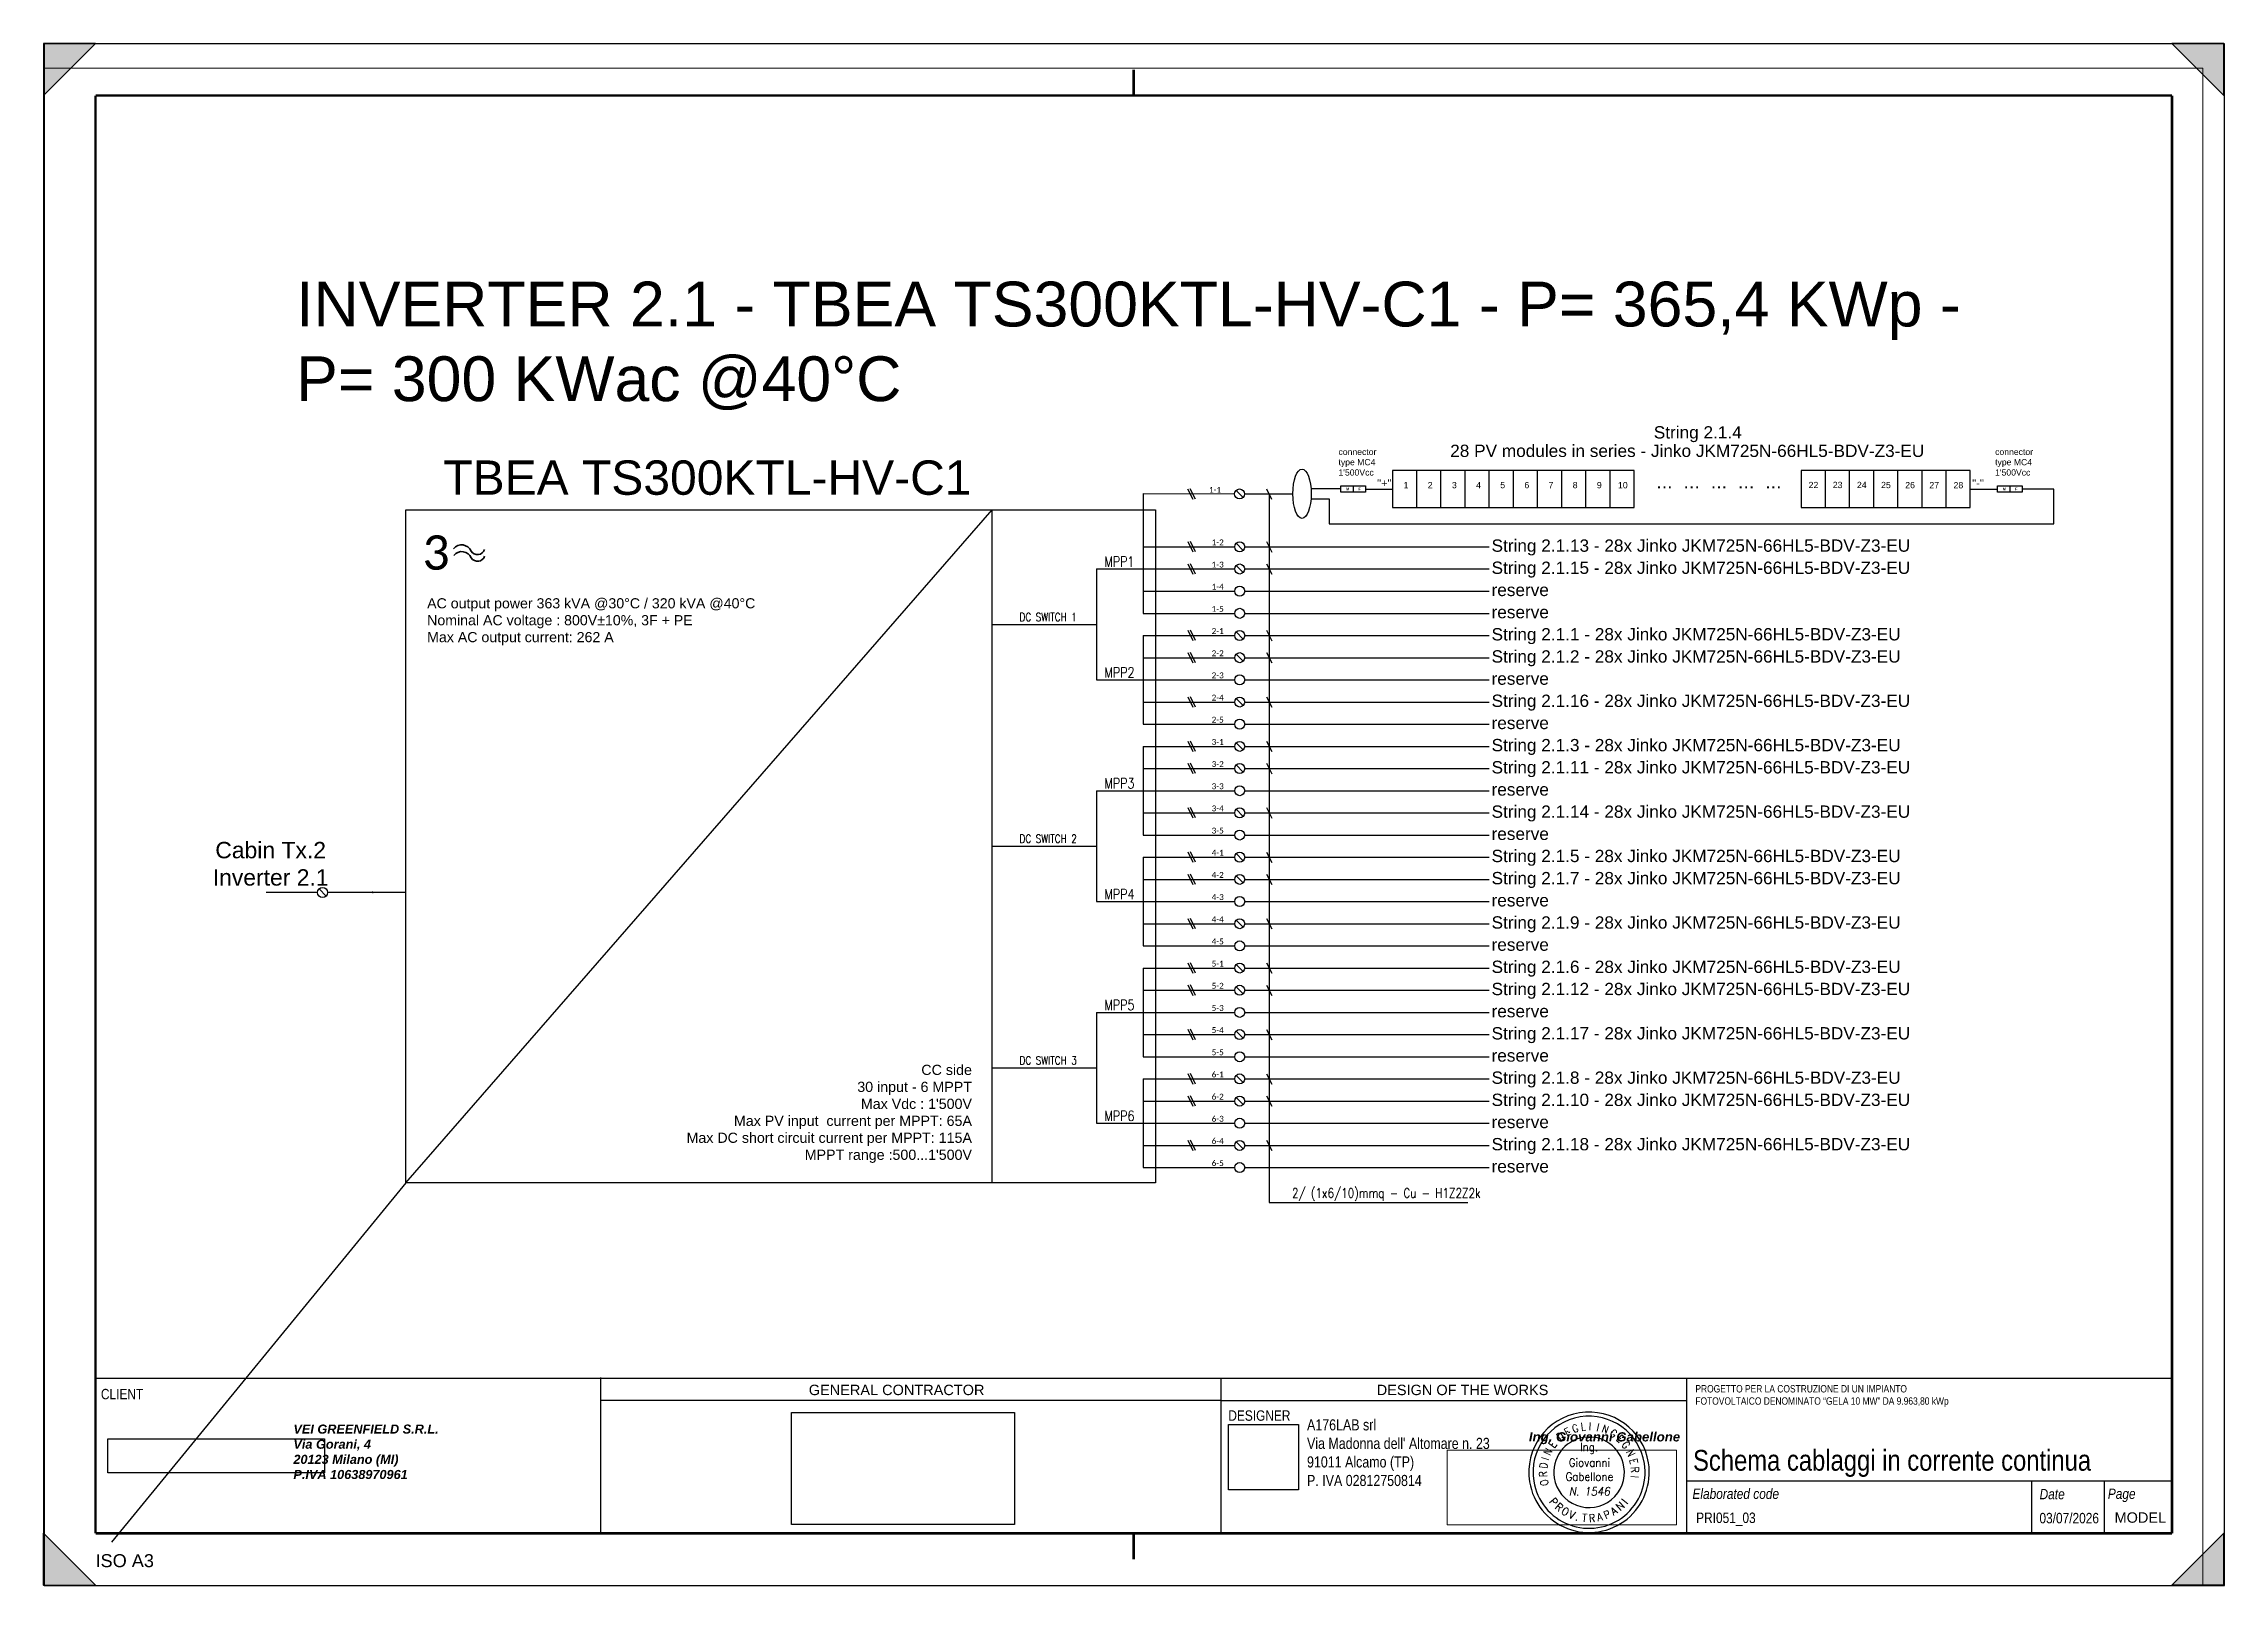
# Paper-space layout '2.1' of a CAD drawing. Header units: millimetres. Extents: x 2 to 422, y 2 to 299.
# The model-space entities are those that its viewports show. They can reach past a viewport. Long polylines and large blocks are cut down to what shows.
import ezdxf
from ezdxf.enums import TextEntityAlignment as Align

# ---------------------------------------------------------------- set-up
doc = ezdxf.new("R2010")
doc.units = ezdxf.units.MM
doc.header["$XCLIPFRAME"] = 2
doc.linetypes.add('CONTINUA', pattern=[0])
doc.linetypes.add('TRATTEGGIATA', pattern=[19.049999999999997, 12.7, -6.349999999999998])
for name, color, linetype in [('-Testi', 1, 'Continuous'), ('firme', 7, 'Continuous'), ('ISO Formato', 7, 'Continuous'), ('ISO FORMATO A3 SENZA TESTATA', 7, 'Continuous'), ('ISO LINEA DI TAGLIO', 253, 'Continuous'), ('ISO Testo', 7, 'Continuous'), ('testata', 7, 'CONTINUA'), ('TIMBRO', 153, 'Continuous'), ('TRATTEGGIATA', 40, 'TRATTEGGIATA')]:
    doc.layers.add(name, color=color, linetype=linetype)
doc.layers.add('Livello 1', color=7, linetype='Continuous', lineweight=0)
doc.styles.add('ARIAL', font='arial.ttf')
doc.styles.add('Formato ISO', font='arial.ttf')
doc.styles.add('Legend', font='calibri.ttf')
doc.styles.add('ROMANS', font='romans.shx', dxfattribs={"width": 0.8, "height": 0.2})
doc.styles.add('ROMANT', font='romant.shx', dxfattribs={"height": 0.2})
doc.styles.add('SIMPLEX', font='SIMPLEX', dxfattribs={"width": 0.8})
doc.styles.get("Standard").update_dxf_attribs({"font": 'arial.ttf'})
doc.styles.add('VALE', font='swissc.ttf')
picture_1 = doc.add_image_def('image1.jpg', size_in_pixel=(539, 175))
picture_2 = doc.add_image_def('image2.png', size_in_pixel=(565, 89))
picture_3 = doc.add_image_def('image3.png', size_in_pixel=(500, 251))
picture_4 = doc.add_image_def('image4.jpg', size_in_pixel=(1111, 1036))

# ---------------------------------------------------------------- blocks, each defined once
blk = doc.blocks.new('A$C63187F01')
at = {"layer": 'TIMBRO'}
for radius, start, end in [(1.15999999999999, 9.105136027296592, 189.1051360272949), (1.07999999999999, 9.105136027296592, 189.1051360272949), (0.679999999999991, 9.105136027296592, 189.1051360272949), (1.15999999999999, 189.1051360272949, 9.105136027296592), (1.07999999999999, 189.1051360272949, 9.105136027296592), (0.679999999999991, 189.1051360272949, 9.105136027296592)]:
    blk.add_arc((0, 0), radius, start, end, dxfattribs=at)
at = {"layer": 'TIMBRO', "style": 'ROMANT', "width": 0.85}
for s, rotation, p in [('E', 28.17592029116496, (-0.3824660734296117, 0.7140165983191907)), ('G', 17.52598430968996, (-0.2439220152376436, 0.772400188038816)), ('L', 7.090058753132115, (-0.0999777312645449, 0.803806228671547)), ('I', 358.7961288682809, (0.0170180748996245, 0.8098212056538756)), ('I', 348.6434814339645, (0.1594998227646158, 0.7941409236011197)), ('N', 339.280516534409, (0.2865722665468979, 0.7576122596989592)), ('N', 63.48437489733794, (-0.7247982432181193, 0.361617901420729)), ('E', 52.40714180735711, (-0.6418162093914364, 0.4941375854581338)), ('D', 38.61204339177493, (-0.505475523407938, 0.632925347284683)), ('G', 327.7755559631449, (0.4319221628173297, 0.685232256440969)), ('E', 317.1256199816696, (0.5511185261302673, 0.5936062416754027)), ('G', 306.4756840001942, (0.6513284743503789, 0.4815300805769171)), ('N', 294.9707234289304, (0.7342841281877384, 0.341945637626182)), ('R', 92.43304528897123, (-0.8092697948665675, -0.0343860308355062)), ('D', 81.56919470707903, (-0.8012468547890723, 0.1187580636865988)), ('I', 72.84733979689435, (-0.7739731119752964, 0.238884118223126)), ('E', 283.8934903389495, (0.7863024527493963, 0.1944953798943487)), ('R', 273.2435543574741, (0.8087024140580465, 0.0458301810675153)), ('O', 103.0829812704469, (-0.7889750302312581, -0.1833532156019828)), ('I', 264.307886566424, (0.8060060775601128, -0.0803380540972825))]:
    blk.add_text(s, height=0.15, rotation=rotation, dxfattribs=at).set_placement(p, align=Align.CENTER)
at = {"layer": 'TIMBRO', "style": 'ROMANS', "width": 0.9}
for s, p in [('Ing.', (1.313009079e-07, 0.4085925105044482)), ('Giovanni', (0.0075545987859016, 0.1075051202444968)), ('Gabellone', (0.007554585066373, -0.1638305355915151))]:
    blk.add_text(s, height=0.16, dxfattribs=at).set_placement(p, align=Align.CENTER)
at = {"layer": 'TIMBRO', "style": 'ROMANS', "oblique": 10, "width": 0.9}
blk.add_text('N. 1546', height=0.16, dxfattribs=at).set_placement((0.007554585066373, -0.4484680293613508), align=Align.CENTER)
at = {"layer": 'TIMBRO', "style": 'ROMANT', "text_generation_flag": 6, "width": 0.9}
for s, rotation, p in [('P', 129.9701413897099, (-0.73572414304485, -0.6166927803541284)), ('R', 139.5111729515321, (-0.623327763049133, -0.7301112927575844)), ('O', 148.8609498648018, (-0.4964321285984569, -0.8216782470621808)), ('V', 158.2107267780695, (-0.3563462401526749, -0.8914131237137182)), ('T', 174.3802347924072, (-0.0940091668817331, -0.9553859306804637)), ('R', 183.7300117056766, (0.0624528102228794, -0.9579664119870015)), ('A', 193.4622252675087, (0.2234920665997322, -0.933622673335947)), ('P', 203.0032568293325, (0.3751521134961706, -0.8836633361973014)), ('A', 212.5442883911549, (0.5164333161652053, -0.8092568380647691)), ('N', 222.6586311643547, (0.6505237136199185, -0.705987888010924)), ('I', 230.858393287566, (0.7445646931580825, -0.605989618477409)), ('.', 165.069514478294, (-0.2473410615262708, -0.9275895640222842))]:
    blk.add_text(s, height=0.15, rotation=rotation, dxfattribs=at).set_placement(p, align=Align.CENTER)
blk = doc.blocks.new('TESTATA_ORIZ')
for points in [[(-0.0699676079475467, 29.90025059768198), (400.149622289405, 29.90025059768198)], [(97.1902921321962, 30.02336188326467), (97.1902921321962, -0.0177559400219707)], [(216.7129702017337, 29.90025059768198), (216.7129702017337, 0)], [(306.4132899808174, 29.95782913373592), (306.4132899808174, -0.0373489915230039)], [(216.7129702017337, 25.58466010262339), (97.1902921321962, 25.58466010262339)], [(216.7129702017337, 25.58466010262339), (306.4132899808174, 25.58466010262339)], [(306.4132899808174, 10.09393447839386), (399.9946335071397, 10.09393447839386)], [(372.8528758033935, 10.06120158330736), (372.8528758033935, -0.0017945035822322)], [(386.8552724335677, 10.09393447839386), (386.8552724335677, 0)]]:
    blk.add_lwpolyline(points)
blk.add_lwpolyline([(0, 29.90025059768198), (400, 29.90025059768198), (400, 0), (0, 0)], close=True)
at = {"layer": 'firme', "xscale": 10, "yscale": 10, "zscale": 10}
blk.add_blockref('A$C63187F01', (287.6416002064349, 11.75734535063213), dxfattribs=at)
at = {"char_height": 2, "attachment_point": 1, "style": 'VALE'}
for s, width, insert in [('\\pxql;CLIENT', 62.13257653758773, (0.9716305739987092, 27.82619541131167)), ('\\pxql;DESIGNER', 62.13257653758773, (218.152149374866, 23.68897433024338)), ('\\pxql;{\\fSwis721 Cn BT|b0|i1|c0|p34;Elaborated code}', 57.42921800797819, (307.5581105855974, 8.620199347302531)), ('\\pxql;{\\fSwis721 Cn BT|b0|i1|c0|p34;Date}', 57.42921800797819, (374.4343936400085, 8.559032495573973)), ('\\pxql;{\\fSwis721 Cn BT|b0|i1|c0|p34;Page}', 57.42921800797819, (387.5775412735152, 8.620199347302531))]:
    blk.add_mtext_dynamic_manual_height_columns(s, width=width, gutter_width=25, heights=[8.879778938413974], dxfattribs=dict(at, insert=insert))
at = {"attachment_point": 4, "style": 'VALE'}
for s, insert, char_height, width in [('{\\f@Arial Unicode MS|b0|i0|c0|p34;GENERAL CONTRACTOR}', (137.3333100181189, 27.61036141397017), 2, 62.13257653758773), ('{\\f@Arial Unicode MS|b0|i0|c0|p34;DESIGN OF THE WORKS}', (246.743246528662, 27.61036141397017), 2, 62.13257653758773), ('{\\H0.83333x;\\C250;\\c1710618;PROGETTO PER LA COSTRUZIONE DI UN IMPIANTO\\PFOTOVOLTAICO DENOMINATO “GELA 10 MW” DA 9.963,80 kWp}', (308.1288091407623, 26.45304518701414), 1.7, 96.45484136060873)]:
    blk.add_mtext(s, dxfattribs=dict(at, insert=insert, char_height=char_height, width=width))
at = {"insert": (388.8723227745414, 3.023095414783931), "char_height": 2, "attachment_point": 4}
blk.add_mtext('MODEL', dxfattribs=at)
at = {"style": 'VALE'}
for tag, height, p in [('TITOLO_ELABORATO', 4, (307.6799596854908, 14.06286495316817)), ('EL', 2, (308.2763400574549, 2.988306874538372)), ('DATA1', 2, (374.4038837955039, 2.927140022809808))]:
    blk.add_attdef(tag, text='', height=height, dxfattribs=at).set_placement(p, align=Align.MIDDLE_LEFT)
at = {"layer": 'Livello 1'}
for s, insert, char_height, attachment_point in [('\\pxql;{\\fArial|b1|i1|c0|p34;\\H0.58333x;\\C250;\\c1710618;VEI GREENFIELD S.R.L.\\PVia Gorani, 4\\P20123 Milano (MI)\\PP.IVA 10638970961}', (52.04005891364793, 20.95944437869185), 3, 2), ('{\\fArial|b1|i1|c0|p34;\\H11.83894x;\\W1.02632;Ing. Giovanni Gabellone}', (276.05221707422, 17.16431292448878), 0.15, 7)]:
    blk.add_mtext(s, dxfattribs=dict(at, insert=insert, char_height=char_height, attachment_point=attachment_point))
at = {"layer": 'testata', "linetype": 'CONTINUA', "lineweight": 25, "insert": (258.7298298923781, 15.52275412109771), "char_height": 3, "width": 50.83305338474382, "attachment_point": 5, "style": 'ARIAL'}
blk.add_mtext("\\pxql;{\\H0.71429x;\\W0.8;A176LAB srl\\PVia Madonna dell' Altomare n. 23\\P91011 Alcamo (TP)\\PP. IVA 02812750814}", dxfattribs=at)
image = blk.add_image(picture_3, insert=(134.0290691254413, 1.710914103838149), size_in_units=(42.92731988865225, 21.549514584103427))
image.dxf.flags = 7
image = blk.add_image(picture_2, insert=(2.286596279577508, 11.651344692531), size_in_units=(41.74781706432985, 6.5762048119032945))
image.set_boundary_path([(-0.5, -0.5), (564.5, 88.49999999999999)])
image.dxf.clipping = 0
image = blk.add_image(picture_4, insert=(218.2123042816674, 8.373210778518114), size_in_units=(13.48003219349629, 12.570039021118054))
image.dxf.flags = 7
at = {"color": 7, "lineweight": 0, "true_color": 0xffffff}
image = blk.add_image(picture_1, insert=(260.2868776868563, 1.650954984690542), size_in_units=(44.21120616239327, 14.354287715062734), dxfattribs=at)
image.set_boundary_path([(-0.5, -0.5), (538.4999999999999, 174.5)])
image.dxf.clipping = 0
blk = doc.blocks.new('*U100')
at = {"layer": 'ISO Testo'}
h = blk.add_hatch(color=256, dxfattribs=at)
h.paths.add_polyline_path([(420.0000090385009, 297.0325926260448), (410.000009038501, 297.0325926260448), (420.0000090385009, 287.0325926260448)])
h.paths.add_polyline_path([(420.0000090385009, 10.03259262604479), (410.000009038501, 0.0325926260447886), (420.0000090385009, 0.0325926260447886)])
h.paths.add_polyline_path([(9.0385010481e-06, 10.03259262604479), (9.0385010481e-06, 0.0325926260447886), (10.00000903850104, 0.0325926260447886)])
h.paths.add_polyline_path([(10.00000903850104, 297.0325926260448), (9.0385010481e-06, 297.0325926260448), (9.0385010481e-06, 287.0325926260448)])
at = {"layer": 'ISO Formato', "const_width": 0.5}
for points in [[(210.0000090385011, 287.0325926260448), (10.00000903850104, 287.0325926260448)], [(10.00000903850104, 287.0325926260448), (10.00000903850104, 10.03259262604479)], [(10.00000903850104, 10.03259262604479), (210.0000090385011, 10.03259262604479)]]:
    blk.add_lwpolyline(points, dxfattribs=at)
at = {"layer": 'ISO FORMATO A3 SENZA TESTATA', "const_width": 0.5}
for points in [[(210.0000090385011, 287.0325926260448), (410.000009038501, 287.0325926260448)], [(410.000009038501, 287.0325926260448), (410.000009038501, 10.03259262604479)], [(410.000009038501, 10.03259262604479), (210.0000090385011, 10.03259262604479)]]:
    blk.add_lwpolyline(points, dxfattribs=at)
at = {"layer": 'ISO LINEA DI TAGLIO'}
blk.add_lwpolyline([(0.0974469984366806, -1.8687860575e-06), (420.1012052352025, -1.8687860575e-06), (420.1012052352025, 297.0122579247036), (0.0974469984366806, 297.0122579247036)], close=True, dxfattribs=at)
at = {"layer": 'ISO Testo'}
for p, q in [((9.0385010481e-06, 297.0325926260448), (9.0385010481e-06, 287.0325926260448)), ((10.00000903850104, 297.0325926260448), (9.0385010481e-06, 297.0325926260448)), ((10.00000903850104, 297.0325926260448), (9.0385010481e-06, 287.0325926260448)), ((420.0000090385009, 297.0325926260448), (410.000009038501, 297.0325926260448)), ((420.0000090385009, 287.0325926260448), (410.000009038501, 297.0325926260448)), ((420.0000090385009, 287.0325926260448), (420.0000090385009, 297.0325926260448)), ((9.0385010481e-06, 0.0325926260447886), (9.0385010481e-06, 10.03259262604479)), ((9.0385010481e-06, 10.03259262604479), (10.00000903850104, 0.0325926260447886)), ((410.000009038501, 0.0325926260447886), (420.0000090385009, 10.03259262604479)), ((420.0000090385009, 0.0325926260447886), (420.0000090385009, 10.03259262604479)), ((9.0385010481e-06, 0.0325926260447886), (10.00000903850104, 0.0325926260447886)), ((420.0000090385009, 0.0325926260447886), (410.000009038501, 0.0325926260447886))]:
    blk.add_line(p, q, dxfattribs=at)
at = {"layer": 'ISO Testo', "const_width": 0.5}
for points in [[(210.0000090385011, 287.0325926260448), (210.0000090385011, 292.0325926260448)], [(210.0000090385011, 10.03259262604479), (210.0000090385011, 5.032592626044788)]]:
    blk.add_lwpolyline(points, dxfattribs=at)
at = {"layer": 'ISO Testo', "style": 'Formato ISO'}
blk.add_text('ISO A3', height=2.5, dxfattribs=at).set_placement((10.00000903850104, 3.512349110778814))
blk = doc.blocks.new('P00102')
at = {"color": 1, "linetype": 'ByBlock', "lineweight": 25}
for p, q in [((0.0185414473933605, 3.62500173526314), (-3.581458552606548, -3.574998264736676)), ((1.818541447393428, 3.62500173526314), (-1.78145855260648, -3.574998264736676)), ((3.618541447393609, 3.62500173526314), (0.0185414473934742, -3.574998264736676))]:
    blk.add_line(p, q, dxfattribs=at)
blk = doc.blocks.new('P00')
at = {"color": 1}
for points in [[(-18.69457844420282, 25.69178981461047), (6.820592160970078, -25.33855139573532)], [(19.57817746355653, -25.33855139573532), (-5.93699314161455, 25.69178981461047)]]:
    blk.add_lwpolyline(points, dxfattribs=at)

msp = doc.modelspace()

# ---------------------------------------------------------------- linework, layer by layer
for points in [[(21696.0779532783, 151608.287454484), (21696.0779532783, 151425.9170672172), (22881.84931087433, 151425.9170672172), (22881.84931087433, 151607.7611349596), (21696.0779532783, 151607.7611349596)], [(21814.6550890379, 151425.9170672172), (21814.6550890379, 151607.7611349596)], [(21933.2322247975, 151425.653907455), (21933.2322247975, 151607.4979751974)], [(22051.80936055711, 151425.3907476927), (22051.80936055711, 151607.2348154352)], [(22170.38649631671, 151425.9170672172), (22170.38649631671, 151607.7611349596)], [(22288.96363207631, 151425.653907455), (22288.96363207631, 151607.4979751974)], [(22407.54076783592, 151425.3907476927), (22407.54076783592, 151607.2348154352)], [(22526.11790359552, 151425.9170672172), (22526.11790359552, 151607.7611349596)], [(22644.69503935512, 151425.653907455), (22644.69503935512, 151607.4979751974)], [(22763.27217511472, 151425.3907476927), (22763.27217511472, 151607.2348154352)], [(23701.84931087433, 151608.287454484), (23701.84931087433, 151425.9170672172), (24531.88926119155, 151425.9170672172), (24531.88926119155, 151607.7611349596), (23701.84931087433, 151607.7611349596)], [(23820.42644663393, 151425.9170672172), (23820.42644663393, 151607.7611349596)], [(23939.00358239353, 151425.653907455), (23939.00358239353, 151607.4979751974)], [(24057.58071815313, 151425.3907476927), (24057.58071815313, 151607.2348154352)], [(24176.15785391273, 151425.9170672172), (24176.15785391273, 151607.7611349596)], [(24294.73498967233, 151425.653907455), (24294.73498967233, 151607.4979751974)], [(24294.73498967233, 151425.653907455), (24294.73498967233, 151607.4979751974)], [(24413.31212543194, 151425.3907476927), (24413.31212543194, 151607.2348154352)], [(24413.31212543194, 151425.3907476927), (24413.31212543194, 151607.2348154352)], [(24531.88926119155, 151425.9170672172), (24531.88926119155, 151607.7611349596)], [(20471.2, 151494.8086245679), (20471.2, 150906.7452359462)], [(20961.95138120311, 151475.3163452732), (20927.17974114183, 151510.0879853345)], [(20969.82677697381, 151493.8734797899), (21089.82677697381, 151493.8734797899), (21089.82677697381, 148014.427001942)], [(21076.3952383502, 151518.217335909), (21101.91040895536, 151467.1869946987)], [(21502.56614566989, 151532.449076063), (21502.56614566989, 151501.7554456382)], [(21563.20168132278, 151517.1022608506), (21696.0779532783, 151517.1022608506)], [(24532.37699600487, 151517.1022608506), (24665.25326796039, 151517.1022608506)], [(24725.88880361329, 151532.449076063), (24725.88880361329, 151501.7554456382)], [(16852.31285879034, 148110.8455402219), (19730.58218751869, 151415.218536011)], [(19730.58218751869, 148110.8455402219), (19730.58218751869, 151415.218536011)], [(20962.62533452414, 151215.8771845939), (20927.85369446286, 151250.6488246551)], [(21077.06919167123, 151258.7781752297), (21102.5843622764, 151207.7478340193)], [(20243, 151124.4237483985), (20471.2, 151124.4237483985)], [(20243, 151124.4237483985), (20243, 150580.227467268)], [(20962.62533452414, 151107.0379283678), (20927.85369446286, 151141.809568429)], [(21077.06919167123, 151149.9389190036), (21102.5843622764, 151098.9085777932)], [(19730.58218751869, 150852.3256078332), (20243, 150852.3256078332)], [(20471.2, 150797.9059797202), (20471.2, 150362.5489548159)], [(20962.62533452414, 150780.5201596896), (20927.85369446286, 150815.2917997508)], [(21077.06919167123, 150823.4211503254), (21102.5843622764, 150772.390809115)], [(20962.62533452414, 150671.6809034635), (20927.85369446286, 150706.4525435247)], [(21077.06919167123, 150714.5818940993), (21102.5843622764, 150663.5515528889)], [(20243, 150580.227467268), (20471.2, 150580.227467268)], [(20962.62533452414, 150454.0023910113), (20927.85369446286, 150488.7740310725)], [(21077.06919167123, 150496.9033816471), (21102.5843622764, 150445.8730404367)], [(20471.2, 150253.7096985897), (20471.2, 149818.3526736854)], [(20962.62533452414, 150236.3238785591), (20927.85369446286, 150271.0955186203)], [(21077.06919167123, 150279.2248691949), (21102.5843622764, 150228.1945279845)], [(20962.62533452414, 150127.484622333), (20927.85369446286, 150162.2562623943)], [(21077.06919167123, 150170.3856129689), (21102.5843622764, 150119.3552717585)], [(20243, 150036.0311861376), (20471.2, 150036.0311861376)], [(20243, 150036.0311861376), (20243, 149491.8349050071)], [(20962.62533452414, 149909.8061098809), (20927.85369446286, 149944.5777499421)], [(21077.06919167123, 149952.7071005167), (21102.5843622764, 149901.6767593063)], [(19730.58218751869, 149763.9330455724), (20243, 149763.9330455724)], [(20471.2, 149709.5134174593), (20471.2, 149274.156392555)], [(20962.62533452414, 149692.1275974287), (20927.85369446286, 149726.8992374899)], [(21077.06919167123, 149735.0285880645), (21102.5843622764, 149683.9982468541)], [(20962.62533452414, 149583.2883412026), (20927.85369446286, 149618.0599812638)], [(21077.06919167123, 149626.1893318384), (21102.5843622764, 149575.158990628)], [(16460.44726401698, 149518.677066225), (16425.67562395569, 149553.4487062863)], [(16852.31285879034, 149536.0628862556), (16467.64870646665, 149536.0628862556)], [(20243, 149491.8349050071), (20471.2, 149491.8349050071)], [(20962.62533452414, 149365.6098287505), (20927.85369446286, 149400.3814688117)], [(21077.06919167123, 149408.5108193863), (21102.5843622764, 149357.4804781759)], [(20471.2, 149165.3171363289), (20471.2, 148729.9601114245)], [(20962.62533452414, 149147.9313162983), (20927.85369446286, 149182.7029563595)], [(21077.06919167123, 149190.8323069341), (21102.5843622764, 149139.8019657237)], [(20962.62533452414, 149039.0920600722), (20927.85369446286, 149073.8637001334)], [(21077.06919167123, 149081.993050708), (21102.5843622764, 149030.9627094976)], [(20243, 148947.6386238767), (20471.2, 148947.6386238767)], [(20243, 148947.6386238767), (20243, 148403.4423427463)], [(20962.62533452414, 148821.4135476201), (20927.85369446286, 148856.1851876812)], [(21077.06919167123, 148864.3145382559), (21102.5843622764, 148813.2841970454)], [(19730.58218751869, 148675.5404833115), (20243, 148675.5404833115)], [(20471.2, 148621.1208551985), (20471.2, 148185.7638302941)], [(20962.62533452414, 148603.7350351679), (20927.85369446286, 148638.5066752291)], [(21077.06919167123, 148646.6360258037), (21102.5843622764, 148595.6056845933)], [(20962.62533452414, 148494.8957789418), (20927.85369446286, 148529.667419003)], [(21077.06919167123, 148537.7967695776), (21102.5843622764, 148486.7664283672)], [(20243, 148403.4423427463), (20471.2, 148403.4423427463)], [(20962.62533452414, 148277.2172664896), (20927.85369446286, 148311.9889065508)], [(21077.06919167123, 148320.1182571255), (21102.5843622764, 148269.087915915)], [(21089.82677697381, 148014.427001942), (22064.82677697381, 148014.427001942)]]:
    msp.add_lwpolyline(points)
at = {"color": 40}
for points in [[(20471.2, 151494.8086245679), (20919.97829869218, 151492.7021653039)], [(20969.04883841175, 151493.8734797899), (21206.46758333335, 151493.8734797899)], [(21296.24790516484, 151518.8734797899), (21441.15267145494, 151518.8734797899)], [(21296.24790516484, 151468.8734797899), (21384.67750244538, 151468.8734797899), (21384.67750244538, 151346.793641546), (24941.6488028524, 151346.793641546), (24941.48743662462, 151517.1022608506), (24786.52433926618, 151517.1022608506)]]:
    msp.add_lwpolyline(points, dxfattribs=at)
for points in [[(21441.93061001699, 151532.449076063), (21563.20168132278, 151532.449076063), (21563.20168132278, 151501.7554456382), (21441.93061001699, 151501.7554456382)], [(24665.25326796039, 151532.449076063), (24786.52433926618, 151532.449076063), (24786.52433926618, 151501.7554456382), (24665.25326796039, 151501.7554456382)], [(16852.31285879034, 151415.218536011), (20532.36127245453, 151415.218536011), (20532.36127245453, 148110.8455402219), (16852.31285879034, 148110.8455402219)]]:
    msp.add_lwpolyline(points, close=True)
at = {"color": 40, "linetype": 'Continuous'}
for points in [[(20471.2, 151233.2630046245), (20920.6495144935, 151233.2630046245)], [(20969.8295144935, 151233.2630046245), (22170.31201643588, 151233.2630046245)], [(20471.2, 151124.4237483985), (20920.6495144935, 151124.4237483985)], [(20969.8295144935, 151124.4237483985), (22170.31201643588, 151124.4237483985)], [(20471.2, 150797.9059797202), (20920.6495144935, 150797.9059797202)], [(20969.8295144935, 150797.9059797202), (22170.31201643588, 150797.9059797202)], [(20471.2, 150689.0667234941), (20920.6495144935, 150689.0667234941)], [(20969.8295144935, 150689.0667234941), (22170.31201643588, 150689.0667234941)], [(20471.2, 150471.3882110419), (20920.6495144935, 150471.3882110419)], [(20969.8295144935, 150471.3882110419), (22170.31201643588, 150471.3882110419)], [(20471.2, 150253.7096985897), (20920.6495144935, 150253.7096985897)], [(20969.8295144935, 150253.7096985897), (22170.31201643588, 150253.7096985897)], [(20471.2, 150144.8704423636), (20920.6495144935, 150144.8704423636)], [(20969.8295144935, 150144.8704423636), (22170.31201643588, 150144.8704423636)], [(20471.2, 149927.1919299115), (20920.6495144935, 149927.1919299115)], [(20969.8295144935, 149927.1919299115), (22170.31201643588, 149927.1919299115)]]:
    msp.add_lwpolyline(points, dxfattribs=at)
at = {"color": 8, "linetype": 'Continuous'}
for points in [[(20471.2, 151015.5844921723), (20920.6495144935, 151015.5844921723)], [(20969.8295144935, 151015.5844921723), (22170.31201643588, 151015.5844921723)], [(20471.2, 150906.7452359462), (20920.6495144935, 150906.7452359462)], [(20969.8295144935, 150906.7452359462), (22170.31201643588, 150906.7452359462)], [(20471.2, 150580.227467268), (20920.6495144935, 150580.227467268)], [(20969.8295144935, 150580.227467268), (22170.31201643588, 150580.227467268)], [(20471.2, 150362.5489548159), (20920.6495144935, 150362.5489548159)], [(20969.8295144935, 150362.5489548159), (22170.31201643588, 150362.5489548159)], [(20471.2, 150036.0311861376), (20920.6495144935, 150036.0311861376)], [(20969.8295144935, 150036.0311861376), (22170.31201643588, 150036.0311861376)], [(20471.2, 149818.3526736854), (20920.6495144935, 149818.3526736854)], [(20969.8295144935, 149818.3526736854), (22170.31201643588, 149818.3526736854)], [(20471.2, 149491.8349050071), (20920.6495144935, 149491.8349050071)], [(20969.8295144935, 149491.8349050071), (22170.31201643588, 149491.8349050071)], [(20471.2, 149274.156392555), (20920.6495144935, 149274.156392555)], [(20969.8295144935, 149274.156392555), (22170.31201643588, 149274.156392555)], [(20471.2, 148947.6386238767), (20920.6495144935, 148947.6386238767)], [(20969.8295144935, 148947.6386238767), (22170.31201643588, 148947.6386238767)], [(20471.2, 148729.9601114245), (20920.6495144935, 148729.9601114245)], [(20969.8295144935, 148729.9601114245), (22170.31201643588, 148729.9601114245)], [(20471.2, 148403.4423427463), (20920.6495144935, 148403.4423427463)], [(20969.8295144935, 148403.4423427463), (22170.31201643588, 148403.4423427463)], [(20471.2, 148185.7638302941), (20920.6495144935, 148185.7638302941)], [(20969.8295144935, 148185.7638302941), (22170.31201643588, 148185.7638302941)]]:
    msp.add_lwpolyline(points, dxfattribs=at)
at = {"color": 4}
msp.add_lwpolyline([(16418.47418150603, 149536.0628862556), (16166.32062109007, 149536.0628862556)], dxfattribs=at)
for centre in [(20944.56556117247, 151492.7021653039), (16443.06144398634, 149536.0628862556)]:
    msp.add_circle(centre, 24.58726248030871)
at = {"color": 7}
for centre in [(20945.2395144935, 151233.2630046245), (20945.2395144935, 151124.4237483985), (20945.2395144935, 150797.9059797202), (20945.2395144935, 150689.0667234941), (20945.2395144935, 150471.3882110419), (20945.2395144935, 150253.7096985897), (20945.2395144935, 150144.8704423636), (20945.2395144935, 149927.1919299115), (20945.2395144935, 149709.5134174593), (20945.2395144935, 149600.6741612332), (20945.2395144935, 149382.9956487811), (20945.2395144935, 149165.3171363289), (20945.2395144935, 149056.4778801028), (20945.2395144935, 148838.7993676506), (20945.2395144935, 148621.1208551985), (20945.2395144935, 148512.2815989724), (20945.2395144935, 148294.6030865202)]:
    msp.add_circle(centre, 24.59, dxfattribs=at)
at = {"color": 8}
for centre in [(20945.2395144935, 151015.5844921723), (20945.2395144935, 150906.7452359462), (20945.2395144935, 150580.227467268), (20945.2395144935, 150362.5489548159), (20945.2395144935, 150036.0311861376), (20945.2395144935, 149818.3526736854), (20945.2395144935, 149491.8349050071), (20945.2395144935, 149274.156392555), (20945.2395144935, 148947.6386238767), (20945.2395144935, 148729.9601114245), (20945.2395144935, 148403.4423427463), (20945.2395144935, 148185.7638302941)]:
    msp.add_circle(centre, 24.59, dxfattribs=at)
at = {"lineweight": 35}
for centre, radius, start, end in [((17125.89632148021, 151192.7123058284), 50.10158679896896, 22.57714482321823, 141.9873610374973), ((17126.68250298692, 151159.8204133665), 50.10158679897022, 22.57714482321823, 141.9873610374973), ((17203.10980907316, 151231.2854924432), 36.4958631825816, 211.9962466631755, 342.6174202888712), ((17203.89599057986, 151198.3935999812), 36.49586318257663, 211.9962466631755, 342.6174202888712)]:
    msp.add_arc(centre, radius, start, end, dxfattribs=at)
msp.add_ellipse((21251.35774424908, 151493.8734797899), major_axis=(0, -121.0803726117519), ratio=0.370746801875944)
at = {"layer": 'Defpoints', "color": 1}
msp.add_line((16852.31285879034, 148110.8455402219), (15406.84794279355, 146346.9891258013), dxfattribs=at)
at = {"layer": 'TRATTEGGIATA', "color": 40, "linetype": 'Continuous', "ltscale": 0.5}
for points in [[(20471.2, 149709.5134174593), (20920.6495144935, 149709.5134174593)], [(20969.8295144935, 149709.5134174593), (22170.31201643588, 149709.5134174593)], [(20471.2, 149600.6741612332), (20920.6495144935, 149600.6741612332)], [(20969.8295144935, 149600.6741612332), (22170.31201643588, 149600.6741612332)], [(20471.2, 149382.9956487811), (20920.6495144935, 149382.9956487811)], [(20969.8295144935, 149382.9956487811), (22170.31201643588, 149382.9956487811)], [(20471.2, 149165.3171363289), (20920.6495144935, 149165.3171363289)], [(20969.8295144935, 149165.3171363289), (22170.31201643588, 149165.3171363289)], [(20471.2, 149056.4778801028), (20920.6495144935, 149056.4778801028)], [(20969.8295144935, 149056.4778801028), (22170.31201643588, 149056.4778801028)], [(20471.2, 148838.7993676506), (20920.6495144935, 148838.7993676506)], [(20969.8295144935, 148838.7993676506), (22170.31201643588, 148838.7993676506)], [(20471.2, 148621.1208551985), (20920.6495144935, 148621.1208551985)], [(20969.8295144935, 148621.1208551985), (22170.31201643588, 148621.1208551985)], [(20471.2, 148512.2815989724), (20920.6495144935, 148512.2815989724)], [(20969.8295144935, 148512.2815989724), (22170.31201643588, 148512.2815989724)], [(20471.2, 148294.6030865202), (20920.6495144935, 148294.6030865202)], [(20969.8295144935, 148294.6030865202), (22170.31201643588, 148294.6030865202)]]:
    msp.add_lwpolyline(points, dxfattribs=at)

# ---------------------------------------------------------------- block references
for name, p in [('P00', (20708.24512939932, 151492.8793662874)), ('P00', (20708.91908272035, 151233.440205608)), ('P00', (20708.91908272035, 151124.6009493819)), ('P00', (20708.91908272035, 150798.0831807037)), ('P00', (20708.91908272035, 150689.2439244776)), ('P00', (20708.91908272035, 150471.5654120255)), ('P00', (20708.91908272035, 150253.8868995732)), ('P00', (20708.91908272035, 150145.0476433472)), ('P00', (20708.91908272035, 149927.369130895)), ('P00', (20708.91908272035, 149709.6906184428)), ('P00', (20708.91908272035, 149600.8513622167)), ('P00102', (16687.85333343955, 149535.8856852721)), ('P00', (20708.91908272035, 149383.1728497646)), ('P00', (20708.91908272035, 149165.4943373124)), ('P00', (20708.91908272035, 149056.6550810863)), ('P00', (20708.91908272035, 148838.9765686341)), ('P00', (20708.91908272035, 148621.298056182)), ('P00', (20708.91908272035, 148512.4587999559)), ('P00', (20708.91908272035, 148294.7802875037))]:
    msp.add_blockref(name, p)

# ---------------------------------------------------------------- texts
at = {"layer": '-Testi', "color": 7, "attachment_point": 5, "style": 'SIMPLEX'}
for s, insert, char_height, width in [('MPP1', (20354.89967799139, 151160.7136184267), 50, 54.43236395770274), ('DC SWITCH 1', (20005.07029740422, 150888.6154778615), 40, 391.7310769769952), ('MPP2', (20354.89967799139, 150616.5173372963), 50, 54.43236395770274), ('MPP3', (20354.89967799139, 150072.3210561659), 50, 54.43236395770274), ('DC SWITCH 2', (20005.07029740422, 149800.2229156006), 40, 391.7310769769952), ('MPP4', (20354.89967799139, 149528.1247750354), 50, 54.43236395770274), ('MPP5', (20354.89967799139, 148983.928493905), 50, 54.43236395770274), ('DC SWITCH 3', (20005.07029740422, 148711.8303533398), 40, 391.7310769769952), ('MPP6', (20354.89967799139, 148439.7322127746), 50, 54.43236395770274), ('2/ (1x6/10)mmq - Cu - H1Z2Z2k', (21664.95899619821, 148053.0471959505), 46.62125793982331, 1811.153034310845)]:
    msp.add_mtext(s, dxfattribs=dict(at, insert=insert, char_height=char_height, width=width))
for s, insert, char_height, width, attachment_point in [('INVERTER 2.1 - TBEA TS300KTL-HV-C1 - P= 365,4 KWp - P= 300 KWac @40°C', (16313.13151387792, 152535.1530570566), 220, 8459.92081239587, 1), ("connector type MC4\\P1'500Vcc", (21430.2881078137, 151714.6229730185), 30.34407766993254, 266.3468481861055, 1), ('28 PV modules in series - Jinko JKM725N-66HL5-BDV-Z3-EU', (21978.64598477222, 151734.7813637452), 60.44320266841616, 2681.977403692902, 1), ("connector type MC4\\P1'500Vcc", (24653.6107657571, 151714.6229730185), 30.34407766993254, 266.3468481861055, 1), ('TBEA TS300KTL-HV-C1', (17035.64532830427, 151657.4297163469), 168.7039978620646, 3487.591366341201, 1), ('\\pxql;{\\fArial|b1|i0|c0|p34;M}', (21467.38887291609, 151524.0951623431), 13.78454144922869, 16.70258049221593, 1), ('\\pxql;{\\fArial|b1|i0|c0|p34;F}', (21528.02440856899, 151524.0951623431), 13.78454144922869, 16.70258049221593, 1), ("''+''", (21619.39262257919, 151565.0509238846), 38.08496559255708, 72.40086885169148, 1), ('1 ', (21749.93086492772, 151551.864103422), 30.84489911294951, 30.84489911294951, 1), ('2 ', (21868.50800068732, 151551.864103422), 30.84489911294951, 30.84489911294951, 1), ('3 ', (21987.08513644692, 151551.864103422), 30.84489911294951, 30.84489911294951, 1), ('4 ', (22105.66227220652, 151551.3377838975), 30.84489911294951, 30.84489911294951, 1), ('5 ', (22224.23940796613, 151551.864103422), 30.84489911294951, 30.84489911294951, 1), ('6 ', (22342.81654372574, 151551.864103422), 30.84489911294951, 30.84489911294951, 1), ('7 ', (22461.39367948533, 151551.3377838975), 30.84489911294951, 30.84489911294951, 1), ('8 ', (22579.97081524493, 151551.864103422), 30.84489911294951, 30.84489911294951, 1), ('9 ', (22698.54795100453, 151551.6009436597), 30.84489911294951, 30.84489911294951, 1), ('10 ', (22801.94489373632, 151551.3377838975), 30.84489911294951, 30.84489911294951, 1), ('...  ...  ...  ...  ... ', (22990.23029371597, 151588.9027629267), 68.89403447450137, 747.0275359160767, 1), ('22 ', (23737.89688650487, 151552.1272631841), 30.84489911294951, 30.84489911294951, 1), ('23 ', (23856.47402226446, 151552.3904229464), 30.84489911294951, 30.84489911294951, 1), ('24 ', (23975.05115802407, 151552.3904229464), 30.84489911294951, 30.84489911294951, 1), ('25 ', (24093.62829378368, 151552.1272631841), 30.84489911294951, 30.84489911294951, 1), ('26 ', (24212.20542954328, 151551.8641034219), 30.84489911294951, 30.84489911294951, 1), ('27', (24330.78256530287, 151551.6009436597), 30.84489911294951, 30.84489911294951, 1), ('28 ', (24449.35970106248, 151551.3377838974), 30.84489911294951, 30.84489911294951, 1), ("''-''", (24540.685647004, 151565.0509238846), 38.08496559255708, 72.40086885169148, 1), ('\\pxql;{\\fArial|b1|i0|c0|p34;M}', (24690.7115308595, 151524.0951623431), 13.78454144922869, 16.70258049221593, 1), ('\\pxql;{\\fArial|b1|i0|c0|p34;F}', (24751.34706651239, 151524.0951623431), 13.78454144922869, 16.70258049221593, 1), ('AC output power 363 kVA @30°C / 320 kVA @40°C\\PNominal AC voltage : 800V±10%, 3F + PE \\PMax AC output current: 262 A', (16956.38252153707, 150980.9008978308), 49.77164695424683, 2205.221836437966, 1), ('\\pxqc;Cabin Tx.2\\PInverter 2.1', (15732.8038422391, 149784.6398248461), 80.47639183567892, 910.8416278132873, 1), ("CC side\\P30 input - 6 MPPT \\PMax Vdc : 1'500V\\PMax PV input  current per MPPT: 65A\\PMax DC short circuit current per MPPT: 115A \\PMPPT range :500...1'500V ", (19630.86116608687, 148690.4498051026), 50, 1795.435926720968, 3)]:
    msp.add_mtext(s, dxfattribs=dict(insert=insert, char_height=char_height, width=width, attachment_point=attachment_point))
at = {"color": 7, "char_height": 60.44, "width": 4500, "attachment_point": 1}
for s, insert in [('String 2.1.4', (22977.99622715501, 151825.5528657095)), ('String 2.1.13 - 28x Jinko JKM725N-66HL5-BDV-Z3-EU', (22181.59338740144, 151269.5528746528)), ('String 2.1.15 - 28x Jinko JKM725N-66HL5-BDV-Z3-EU', (22181.59338740144, 151160.7136184267)), ('String 2.1.1 - 28x Jinko JKM725N-66HL5-BDV-Z3-EU', (22181.59338740144, 150834.1958497485)), ('String 2.1.2 - 28x Jinko JKM725N-66HL5-BDV-Z3-EU', (22181.59338740144, 150725.3565935224)), ('String 2.1.16 - 28x Jinko JKM725N-66HL5-BDV-Z3-EU', (22181.59338740144, 150507.6780810702)), ('String 2.1.3 - 28x Jinko JKM725N-66HL5-BDV-Z3-EU', (22181.59338740144, 150289.999568618)), ('String 2.1.11 - 28x Jinko JKM725N-66HL5-BDV-Z3-EU', (22181.59338740144, 150181.1603123919)), ('String 2.1.14 - 28x Jinko JKM725N-66HL5-BDV-Z3-EU', (22181.59338740144, 149963.4817999398)), ('String 2.1.5 - 28x Jinko JKM725N-66HL5-BDV-Z3-EU', (22181.59338740144, 149745.8032874876)), ('String 2.1.7 - 28x Jinko JKM725N-66HL5-BDV-Z3-EU', (22181.59338740144, 149636.9640312615)), ('String 2.1.9 - 28x Jinko JKM725N-66HL5-BDV-Z3-EU', (22181.59338740144, 149419.2855188094)), ('String 2.1.6 - 28x Jinko JKM725N-66HL5-BDV-Z3-EU', (22181.59338740144, 149201.6070063572)), ('String 2.1.12 - 28x Jinko JKM725N-66HL5-BDV-Z3-EU', (22181.59338740144, 149092.7677501311)), ('String 2.1.17 - 28x Jinko JKM725N-66HL5-BDV-Z3-EU', (22181.59338740144, 148875.0892376789)), ('String 2.1.8 - 28x Jinko JKM725N-66HL5-BDV-Z3-EU', (22181.59338740144, 148657.4107252268)), ('String 2.1.10 - 28x Jinko JKM725N-66HL5-BDV-Z3-EU', (22181.59338740144, 148548.5714690007)), ('String 2.1.18 - 28x Jinko JKM725N-66HL5-BDV-Z3-EU', (22181.59338740144, 148330.8929565485))]:
    msp.add_mtext(s, dxfattribs=dict(at, insert=insert))
at = {"insert": (20794.45933854306, 151527.6311174707), "char_height": 28.90783764322853, "attachment_point": 1, "style": 'Legend'}
msp.add_mtext_dynamic_manual_height_columns('1-1', width=87.8367575943913, gutter_width=144.5391882161426, heights=[0], dxfattribs=at)
at = {"insert": (16933.64546475392, 151289.5710127197), "char_height": 168.7039978620646, "width": 2757.720579083849, "attachment_point": 1, "style": 'Legend'}
msp.add_mtext('3', dxfattribs=at)
at = {"color": 7, "char_height": 28.90783764322853, "width": 87.83675759439129, "attachment_point": 1, "style": 'Legend'}
for s, insert in [('1-2', (20807.51375415393, 151269.5528746528)), ('1-3', (20807.51375415393, 151160.7136184267)), ('2-1', (20807.51375415393, 150834.1958497485)), ('2-2', (20807.51375415393, 150725.3565935224)), ('2-4', (20807.51375415393, 150507.6780810702)), ('3-1', (20807.51375415393, 150289.999568618)), ('3-2', (20807.51375415393, 150181.1603123919)), ('3-4', (20807.51375415393, 149963.4817999398)), ('4-1', (20807.51375415393, 149745.8032874876)), ('4-2', (20807.51375415393, 149636.9640312615)), ('4-4', (20807.51375415393, 149419.2855188094)), ('5-1', (20807.51375415393, 149201.6070063572)), ('5-2', (20807.51375415393, 149092.7677501311)), ('5-4', (20807.51375415393, 148875.0892376789)), ('6-1', (20807.51375415393, 148657.4107252268)), ('6-2', (20807.51375415393, 148548.5714690007)), ('6-4', (20807.51375415393, 148330.8929565485))]:
    msp.add_mtext(s, dxfattribs=dict(at, insert=insert))
at = {"color": 8, "char_height": 28.90783764322853, "width": 87.83675759439129, "attachment_point": 1, "style": 'Legend'}
for s, insert in [('1-4', (20807.51375415393, 151051.8743622006)), ('1-5', (20807.51375415393, 150943.0351059745)), ('2-3', (20807.51375415393, 150616.5173372963)), ('2-5', (20807.51375415393, 150398.8388248441)), ('3-3', (20807.51375415393, 150072.3210561659)), ('3-5', (20807.51375415393, 149854.6425437137)), ('4-3', (20807.51375415393, 149528.1247750354)), ('4-5', (20807.51375415393, 149310.4462625833)), ('5-3', (20807.51375415393, 148983.928493905)), ('5-5', (20807.51375415393, 148766.2499814528)), ('6-3', (20807.51375415393, 148439.7322127746)), ('6-5', (20807.51375415393, 148222.0537003224))]:
    msp.add_mtext(s, dxfattribs=dict(at, insert=insert))
at = {"color": 8, "char_height": 60.44, "width": 4500, "attachment_point": 1}
for insert in [(22181.59338740144, 151051.8743622006), (22181.59338740144, 150943.0351059745), (22181.59338740144, 150616.5173372963), (22181.59338740144, 150398.8388248441), (22181.59338740144, 150072.3210561659), (22181.59338740144, 149854.6425437137), (22181.59338740144, 149528.1247750354), (22181.59338740144, 149310.4462625833), (22181.59338740144, 148983.928493905), (22181.59338740144, 148766.2499814528), (22181.59338740144, 148439.7322127746), (22181.59338740144, 148222.0537003224)]:
    msp.add_mtext('reserve', dxfattribs=dict(at, insert=insert))

psp = doc.layouts.new('2.1')

# ---------------------------------------------------------------- block references
psp.add_blockref('*U100', (1.77100893766601, 1.913594840238829))
psp.add_blockref('TESTATA_ORIZ', (11.8409855841146, 11.94618746628361)).add_auto_attribs({'EL': 'PRI051_03', 'TITOLO_ELABORATO': 'Schema cablaggi in corrente continua', 'DATA1': '03/07/2026'})

# ---------------------------------------------------------------- viewports
at = {"layer": 'Defpoints', "color": 1, "view_target_point": (36430.92668957022, 16095.90744423696)}
psp.add_viewport(center=(209.729821542044, 148.0781262974379), size=(415.9176071317538, 292.3290666519704), view_center_point=(-16057.85023975071, 133763.3043350097), view_height=7449.402804916914, dxfattribs=at)

doc.saveas('drawing.dxf')
